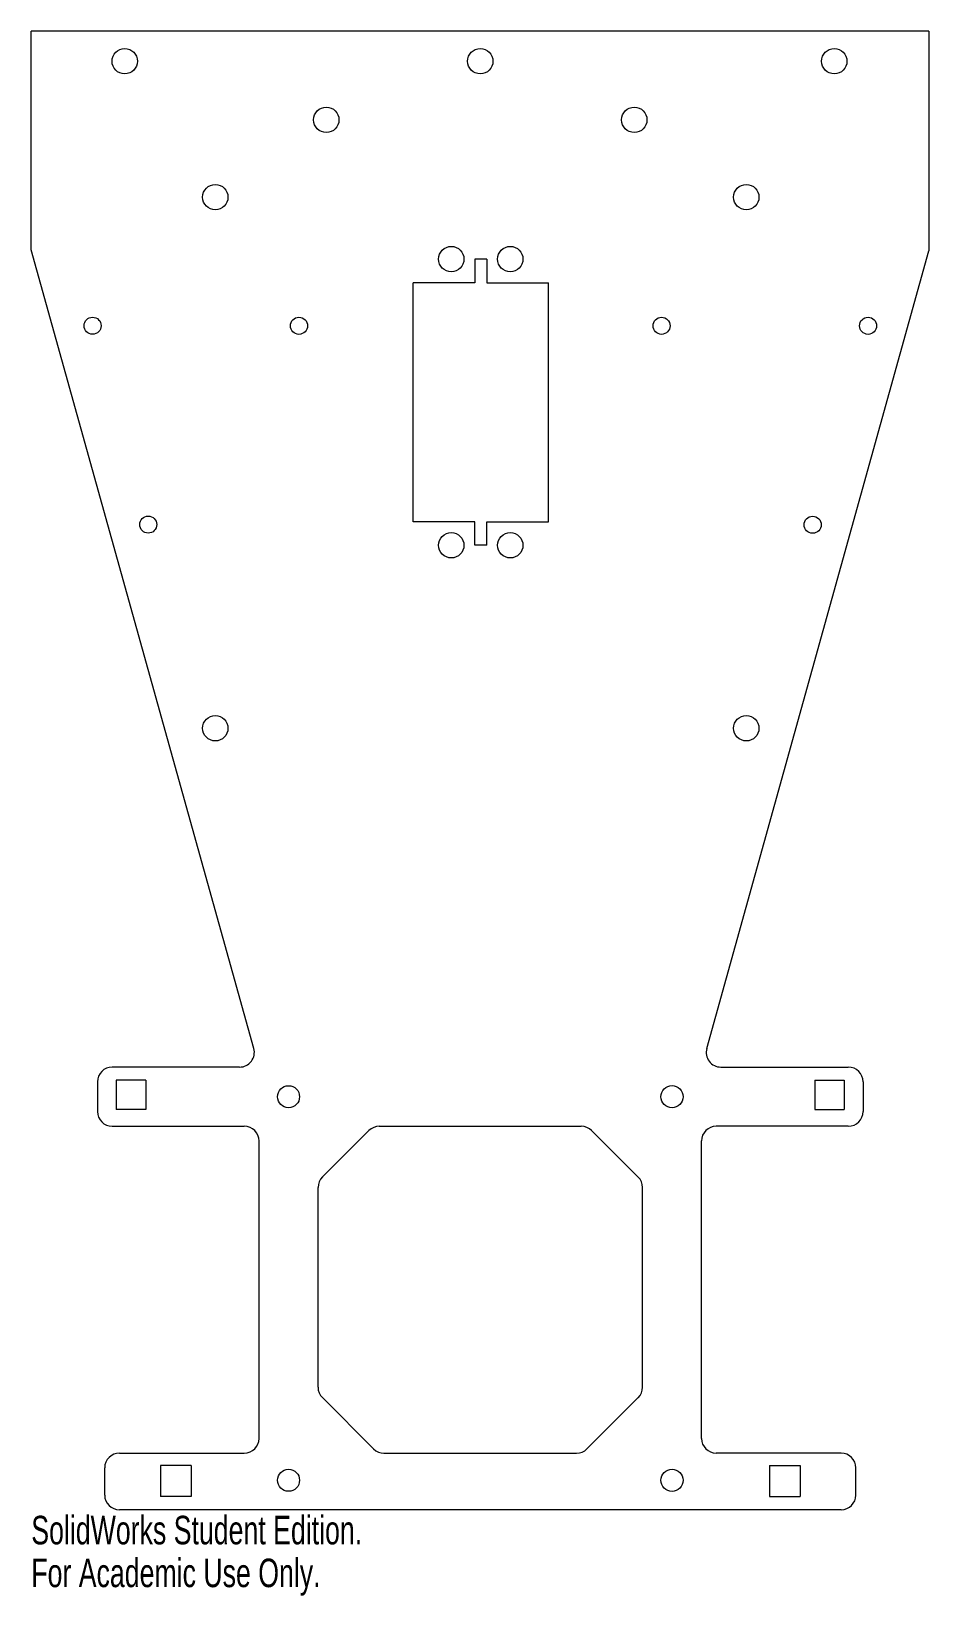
# Model space of a CAD drawing. Header units: millimetres. Extents: x -76 to 76, y -176 to 89.
import ezdxf

# ---------------------------------------------------------------- set-up
doc = ezdxf.new("R2010")
doc.units = ezdxf.units.MM
doc.styles.add('SLDTEXTSTYLE0', font='TXT', dxfattribs={"width": 0.7})

msp = doc.modelspace()

# ---------------------------------------------------------------- linework, layer by layer
at = {"color": 7, "linetype": 'Continuous', "lineweight": 15}
for p, q in [((76.01, 88.82), (-76.1, 88.82)), ((-76.1, 51.78), (-76.1, 88.82)), ((76.01, 88.82), (76.01, 51.62)), ((-38.38, -83.53), (-76.1, 51.78)), ((38.38, -83.53), (76.01, 51.62)), ((-0.91, 50.22), (-0.91, 46.22)), ((1.09, 50.22), (-0.91, 50.22)), ((1.09, 50.22), (1.09, 46.22)), ((-11.4, 5.72), (-11.4, 46.22)), ((-0.91, 46.22), (-11.4, 46.22)), ((1.09, 46.22), (11.58, 46.22)), ((11.58, 5.72), (11.58, 46.22)), ((-0.91, 5.72), (-11.4, 5.72)), ((-0.91, 1.72), (-0.91, 5.72)), ((1.09, 5.72), (11.58, 5.72)), ((1.09, 1.72), (1.09, 5.72)), ((1.09, 1.72), (-0.91, 1.72)), ((-40.79, -86.7), (-62.38, -86.7)), ((40.79, -86.7), (62.38, -86.7)), ((-64.88, -89.2), (-64.88, -94.22)), ((-56.7, -88.9), (-61.7, -88.9)), ((-61.7, -88.9), (-61.7, -93.9)), ((-56.7, -88.9), (-56.7, -93.9)), ((56.7, -88.9), (56.7, -93.9)), ((56.7, -88.9), (61.7, -88.9)), ((61.7, -88.9), (61.7, -93.9)), ((64.88, -89.2), (64.88, -94.22)), ((-56.7, -93.9), (-61.7, -93.9)), ((56.7, -93.9), (61.7, -93.9)), ((-62.38, -96.72), (-40, -96.72)), ((-18.88, -97.45), (-26.76, -105.32)), ((-17.11, -96.72), (17.11, -96.72)), ((18.88, -97.45), (26.77, -105.33)), ((62.38, -96.72), (40, -96.72)), ((-37.5, -149.62), (-37.5, -99.22)), ((37.5, -149.62), (37.5, -99.22)), ((-27.5, -140.94), (-27.49, -107.09)), ((27.5, -140.95), (27.5, -107.1)), ((-18.09, -151.38), (-26.76, -142.7)), ((18.08, -151.38), (26.77, -142.71)), ((-61.16, -152.12), (-40, -152.12)), ((-16.32, -152.12), (16.32, -152.12)), ((61.16, -152.12), (40, -152.12)), ((-63.66, -159.22), (-63.66, -154.62)), ((-54.2, -154.24), (-54.2, -159.44)), ((-49, -154.24), (-54.2, -154.24)), ((-49, -154.24), (-49, -159.44)), ((49, -154.24), (49, -159.44)), ((49, -154.24), (54.2, -154.24)), ((54.2, -154.24), (54.2, -159.44)), ((63.66, -159.22), (63.66, -154.62)), ((-49, -159.44), (-54.2, -159.44)), ((49, -159.44), (54.2, -159.44)), ((61.16, -161.72), (-61.16, -161.72))]:
    msp.add_line(p, q, dxfattribs=at)
for centre, radius in [((-60.26, 83.75), 2.15), ((0, 83.75), 2.15), ((60, 83.75), 2.15), ((-26.1, 73.82), 2.15), ((26.1, 73.82), 2.15), ((-44.91, 60.72), 2.15), ((45.09, 60.72), 2.15), ((-4.91, 50.22), 2.15), ((5.09, 50.22), 2.15), ((-65.71, 38.93), 1.45), ((-30.73, 38.92), 1.45), ((30.73, 38.92), 1.45), ((65.73, 38.92), 1.45), ((-56.28, 5.23), 1.45), ((56.34, 5.2), 1.45), ((-4.91, 1.72), 2.15), ((5.09, 1.72), 2.15), ((-44.91, -29.28), 2.15), ((45.09, -29.28), 2.15), ((-32.5, -91.72), 1.87), ((32.5, -91.72), 1.88), ((-32.5, -156.72), 1.87), ((32.5, -156.72), 1.88)]:
    msp.add_circle(centre, radius, dxfattribs=at)
for centre, start, end in [((-40.79, -84.2), 270, 15.5589), ((40.79, -84.2), 164.4411, 270), ((-62.38, -89.2), 90, 180), ((62.38, -89.2), 0, 90), ((-62.38, -94.22), 180, 270), ((62.38, -94.22), 270, 0), ((-40, -99.22), 0, 90), ((-17.11, -99.22), 90, 135), ((17.11, -99.22), 45, 90), ((40, -99.22), 90, 180), ((-24.99, -107.09), 135, 179.9888), ((25, -107.1), 0, 45), ((-25, -140.94), 179.9888, 225), ((25, -140.95), 314.9614, 0), ((-40, -149.62), 270, 0), ((40, -149.62), 180, 270), ((-61.16, -154.62), 90, 180), ((-16.32, -149.62), 225, 270), ((16.32, -149.62), 270, 314.9614), ((61.16, -154.62), 0, 90), ((-61.16, -159.22), 180, 270), ((61.16, -159.22), 270, 0)]:
    msp.add_arc(centre, 2.5, start, end, dxfattribs=at)

# ---------------------------------------------------------------- texts
at = {"color": 7, "linetype": 'Continuous', "char_height": 4.8336, "attachment_point": 1, "style": 'SLDTEXTSTYLE0'}
for s, insert in [('SolidWorks Student Edition.', (-76.1, -162.74)), ('For Academic Use Only.', (-76.1, -169.99))]:
    msp.add_mtext(s, dxfattribs=dict(at, insert=insert))

doc.saveas('drawing.dxf')
